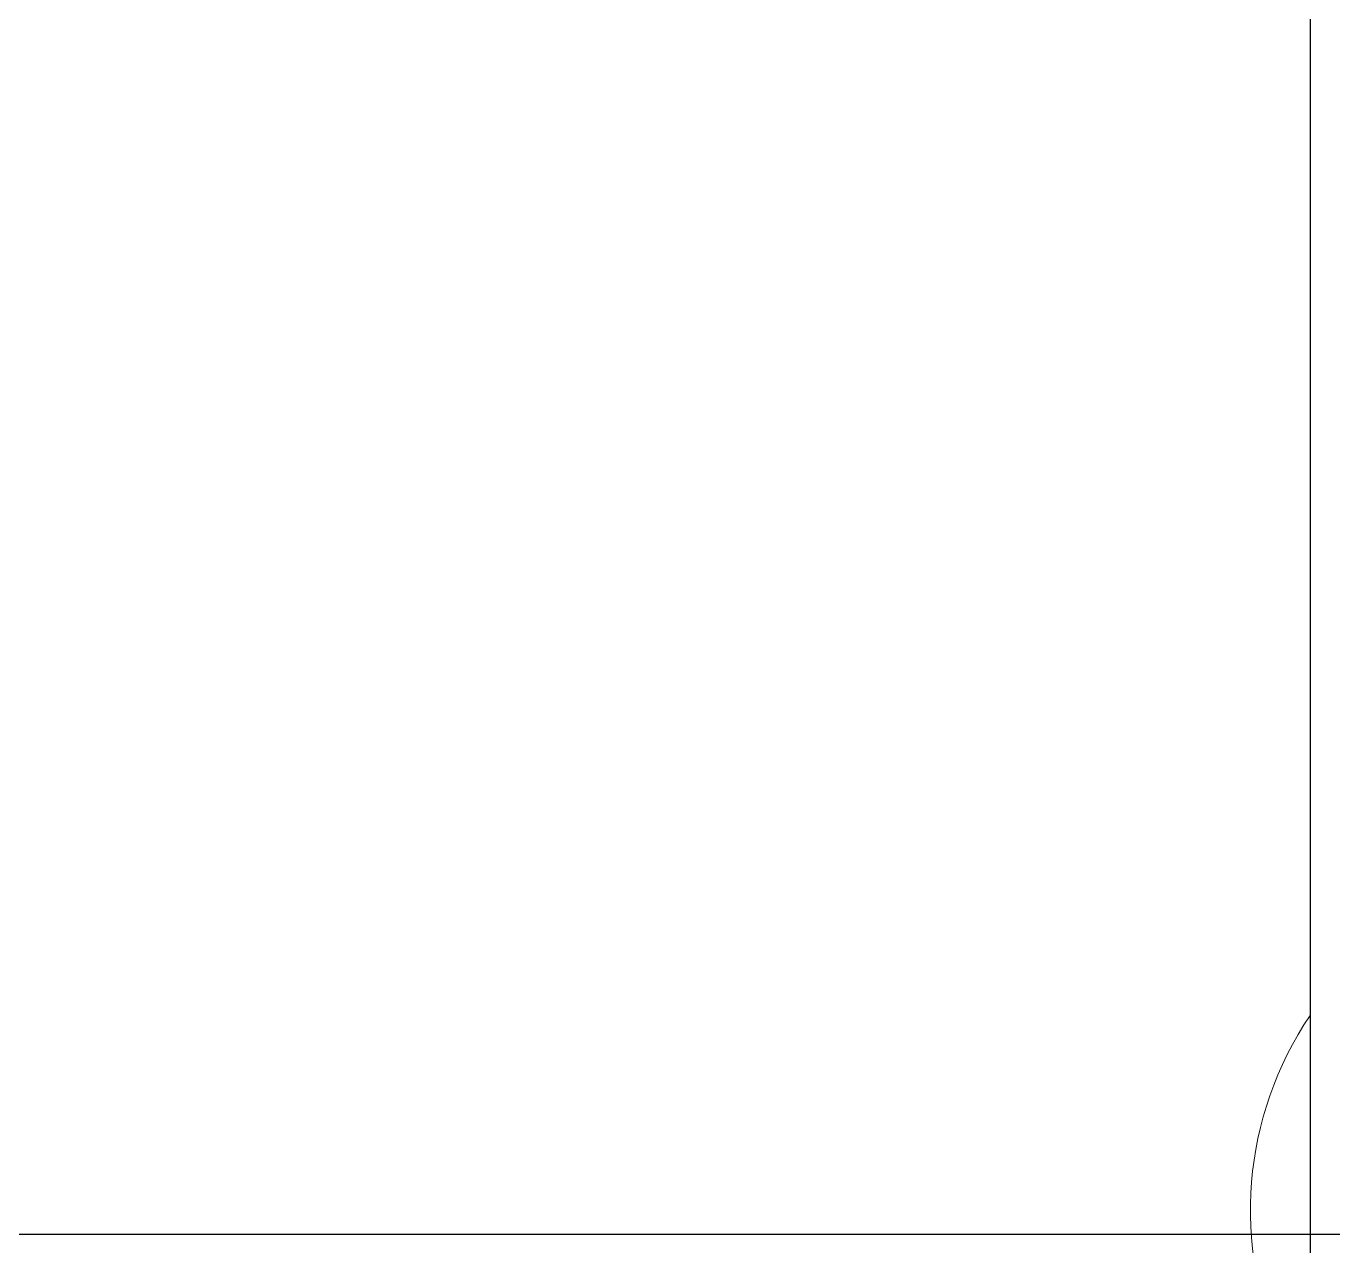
# Model space of a CAD drawing. Header units: millimetres. Extents: x 2148 to 2681, y 758 to 986.
# Drawn here: x 2327.9449 to 2327.95959, y 950.82755 to 950.84127 of the extents above; entities that cross this region are included whole.
import ezdxf

# ---------------------------------------------------------------- set-up
doc = ezdxf.new("R2010")
doc.units = ezdxf.units.MM
for name, color, linetype in [('0.4', 121, 'Continuous'), ('contrucion line05', 86, 'Continuous'), ('ELAYOUT', 4, 'Continuous')]:
    doc.layers.add(name, color=color, linetype=linetype)

msp = doc.modelspace()

# ---------------------------------------------------------------- linework, layer by layer
at = {"layer": '0.4', "color": 86, "lineweight": 0, "ltscale": 0.5}
msp.add_line((2327.959333733981, 950.8301456536868, -7.940835103773443e-09), (2327.959333733981, 950.8494582151618, -7.940835103773443e-09), dxfattribs=at)
msp.add_line((2327.959333733981, 950.8301456536868, -7.940835103773443e-09), (2327.959333733981, 950.8494582151618, -7.940835103773443e-09), dxfattribs=at)
msp.add_line((2327.959333733981, 950.8301456536868, -7.940835103773443e-09), (2327.959333733981, 950.8494582151618, -7.940835103773443e-09), dxfattribs=at)
msp.add_line((2327.959333733981, 950.8301456536868, -7.940835103773443e-09), (2327.959333733981, 950.8494582151618, -7.940835103773443e-09), dxfattribs=at)
msp.add_line((2327.959333733981, 950.8301456536868, -7.940835103773443e-09), (2327.959333733981, 950.8494582151618, -7.940835103773443e-09), dxfattribs=at)
msp.add_line((2327.959333733981, 950.8301456536868, -7.940835103773443e-09), (2327.959333733981, 950.8494582151618, -7.940835103773443e-09), dxfattribs=at)
msp.add_line((2327.959333733981, 950.8301456536868, -7.940835103773443e-09), (2327.959333733981, 950.8494582151618, -7.940835103773443e-09), dxfattribs=at)
msp.add_line((2327.959333733981, 950.8301456536868, -7.940835103773443e-09), (2327.959333733981, 950.8494582151618, -7.940835103773443e-09), dxfattribs=at)
msp.add_line((2327.959333733981, 950.8301456536868, -7.940835103773443e-09), (2327.959333733981, 950.8494582151618, -7.940835103773443e-09), dxfattribs=at)
msp.add_line((2327.959333733981, 950.8301456536868, -7.940835103773443e-09), (2327.959333733981, 950.8494582151618, -7.940835103773443e-09), dxfattribs=at)
msp.add_arc((2327.962574466617, 950.8279526747796, -7.940835103773443e-09), 0.003912991760613786, 145.9140895742902, 204.8199602772743, dxfattribs=at)
msp.add_arc((2327.962574466617, 950.8279526747796, -7.940835103773443e-09), 0.003912991760613786, 145.9140895742902, 204.8199602772743, dxfattribs=at)
msp.add_arc((2327.962574466617, 950.8279526747796, -7.940835103773443e-09), 0.003912991760613786, 145.9140895742902, 204.8199602772743, dxfattribs=at)
msp.add_arc((2327.962574466617, 950.8279526747796, -7.940835103773443e-09), 0.003912991760613786, 145.9140895742902, 204.8199602772743, dxfattribs=at)
msp.add_arc((2327.962574466617, 950.8279526747796, -7.940835103773443e-09), 0.003912991760613786, 145.9140895742902, 204.8199602772743, dxfattribs=at)
msp.add_arc((2327.962574466617, 950.8279526747796, -7.940835103773443e-09), 0.003912991760613786, 145.9140895742902, 204.8199602772743, dxfattribs=at)
msp.add_arc((2327.962574466617, 950.8279526747796, -7.940835103773443e-09), 0.003912991760613786, 145.9140895742902, 204.8199602772743, dxfattribs=at)
msp.add_arc((2327.962574466617, 950.8279526747796, -7.940835103773443e-09), 0.003912991760613786, 145.9140895742902, 204.8199602772743, dxfattribs=at)
msp.add_arc((2327.962574466617, 950.8279526747796, -7.940835103773443e-09), 0.003912991760613786, 145.9140895742902, 204.8199602772743, dxfattribs=at)
msp.add_arc((2327.962574466617, 950.8279526747796, -7.940835103773443e-09), 0.003912991760613786, 145.9140895742902, 204.8199602772743, dxfattribs=at)
at = {"layer": 'contrucion line05', "ltscale": 0.5}
msp.add_line((2327.959333733981, 950.8494582151618, -7.940835103773443e-09), (2327.959333733981, 950.8183471818196, -7.940835103773443e-09), dxfattribs=at)
msp.add_line((2327.959333733981, 950.8494582151618, -7.940835103773443e-09), (2327.959333733981, 950.8183471818196, -7.940835103773443e-09), dxfattribs=at)
msp.add_line((2327.959333733981, 950.8494582151618, -7.940835103773443e-09), (2327.959333733981, 950.8183471818196, -7.940835103773443e-09), dxfattribs=at)
msp.add_line((2327.959333733981, 950.8494582151618, -7.940835103773443e-09), (2327.959333733981, 950.8183471818196, -7.940835103773443e-09), dxfattribs=at)
msp.add_line((2327.959333733981, 950.8494582151618, -7.940835103773443e-09), (2327.959333733981, 950.8183471818196, -7.940835103773443e-09), dxfattribs=at)
msp.add_line((2327.959333733981, 950.8494582151618, -7.940835103773443e-09), (2327.959333733981, 950.8183471818196, -7.940835103773443e-09), dxfattribs=at)
msp.add_line((2327.959333733981, 950.8494582151618, -7.940835103773443e-09), (2327.959333733981, 950.8183471818196, -7.940835103773443e-09), dxfattribs=at)
msp.add_line((2327.959333733981, 950.8494582151618, -7.940835103773443e-09), (2327.959333733981, 950.8183471818196, -7.940835103773443e-09), dxfattribs=at)
msp.add_line((2327.959333733981, 950.8494582151618, -7.940835103773443e-09), (2327.959333733981, 950.8183471818196, -7.940835103773443e-09), dxfattribs=at)
msp.add_line((2327.959333733981, 950.8494582151618, -7.940835103773443e-09), (2327.959333733981, 950.8183471818196, -7.940835103773443e-09), dxfattribs=at)
at = {"layer": 'ELAYOUT', "ltscale": 10}
msp.add_line((2326.61147094275, 950.8276863119539, -1.04229701478947e-08), (2329.807999134447, 950.8276863119539, -6.154748156811725e-09), dxfattribs=at)

doc.saveas('drawing.dxf')
